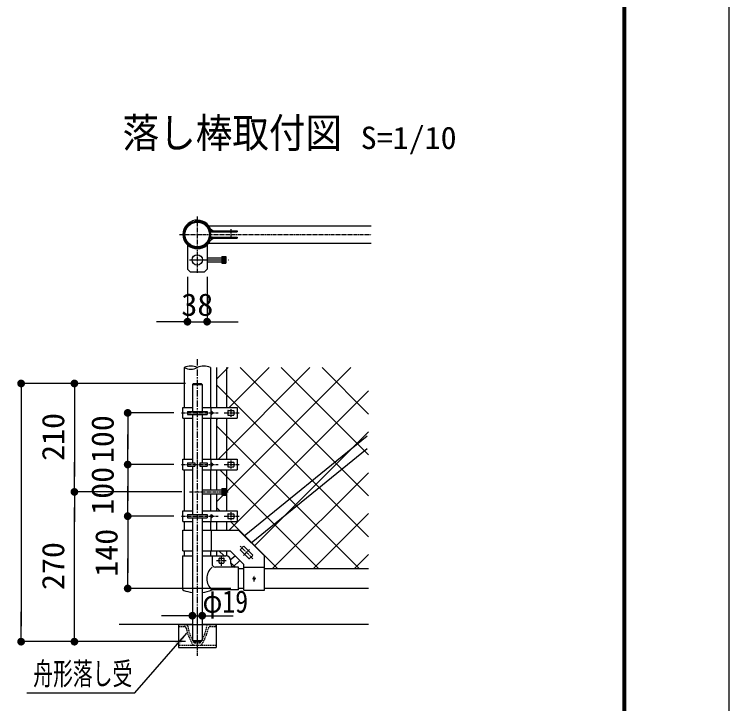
# Model space of a CAD drawing. Units: millimetres, scale not verified, with parts at other scales. Extents: x -5940 to 5940, y -4200 to 4200.
# Drawn here: x 3173 to 5940, y -2670 to 0 of the extents above; entities that cross this region are included whole.
import ezdxf
from ezdxf.enums import TextEntityAlignment as Align

# ---------------------------------------------------------------- set-up
doc = ezdxf.new("R2010")
doc.units = ezdxf.units.MM
doc.header["$LTSCALE"] = 20
for name, pattern in [('USER1', [2, 1.25, -0.25, 0.25, -0.25]), ('USER2', [0.375, 0.25, -0.125]), ('USER3', [1.125, 0.75, -0.125, 0.125, -0.125]), ('USER4', [10, 6.25, -1.25, 1.25, -1.25])]:
    doc.linetypes.add(name, pattern=pattern)
for name, color, linetype, lineweight in [('0-1_SUNPOU', 1, 'Continuous', 25), ('0-3_6文字', 7, 'Continuous', 25), ('0-4_8部品', 7, 'Continuous', 25), ('0-9_0', 7, 'Continuous', 25), ('0-A_7詳細', 7, 'Continuous', 25)]:
    doc.layers.add(name, color=color, linetype=linetype, lineweight=lineweight)
doc.styles.add('ＭＳ ゴシック', font='')
doc.styles.get('ＭＳ ゴシック').set_extended_font_data('MS Gothic')

# ---------------------------------------------------------------- blocks, each defined once
blk = doc.blocks.new('A2_ver14_社名無')
at = {"layer": '0-9_0', "color": 3}
blk.add_lwpolyline([(-11900, 8420), (-20, 8420), (-20, 20), (-11900, 20)], close=True, dxfattribs=at)
at = {"layer": '0-9_0'}
for points in [[(-11500, 8170), (-420, 8170), (-420, 270), (-11500, 270)], [(-11497.5, 8167.5), (-422.5, 8167.5), (-422.5, 272.5), (-11497.5, 272.5)], [(-11495, 8165), (-425, 8165), (-425, 275), (-11495, 275)], [(-11492.5, 8162.5), (-427.5, 8162.5), (-427.5, 277.5), (-11492.5, 277.5)], [(-11490, 8160), (-430, 8160), (-430, 280), (-11490, 280)]]:
    blk.add_lwpolyline(points, close=True, dxfattribs=at)
blk = doc.blocks.new('M1')
at = {"layer": '0-1_SUNPOU'}
blk.add_line((-5, 0), (-38.576, 0), dxfattribs=at)
for points in [[(0, 0), (-5, 0), (-4.961, 0.627)], [(0, 0), (-4.961, -0.627), (-5, 0)], [(0, 0), (-4.961, 0.627), (-4.843, 1.243)], [(0, 0), (-4.843, -1.243), (-4.961, -0.627)], [(0, 0), (-4.843, 1.243), (-4.649, 1.841)], [(0, 0), (-4.649, -1.841), (-4.843, -1.243)], [(0, 0), (-4.649, 1.841), (-4.382, 2.409)], [(0, 0), (-4.382, -2.409), (-4.649, -1.841)], [(0, 0), (-4.382, 2.409), (-4.045, 2.939)], [(0, 0), (-4.045, -2.939), (-4.382, -2.409)], [(0, 0), (-4.045, 2.939), (-3.645, 3.423)], [(0, 0), (-3.645, -3.423), (-4.045, -2.939)], [(0, 0), (-3.645, 3.423), (-3.187, 3.853)], [(0, 0), (-3.187, -3.853), (-3.645, -3.423)], [(0, 0), (-3.187, 3.853), (-2.679, 4.222)], [(0, 0), (-2.679, -4.222), (-3.187, -3.853)], [(0, 0), (-2.679, 4.222), (-2.129, 4.524)], [(0, 0), (-2.129, -4.524), (-2.679, -4.222)], [(0, 0), (-2.129, 4.524), (-1.545, 4.755)], [(0, 0), (-1.545, -4.755), (-2.129, -4.524)], [(0, 0), (-1.545, 4.755), (-0.937, 4.911)], [(0, 0), (-0.937, -4.911), (-1.545, -4.755)], [(0, 0), (-0.937, 4.911), (-0.314, 4.99)], [(0, 0), (-0.314, -4.99), (-0.937, -4.911)], [(0, 0), (-0.314, 4.99), (0.314, 4.99)], [(0, 0), (0.314, -4.99), (-0.314, -4.99)], [(0, 0), (0.314, 4.99), (0.937, 4.911)], [(0, 0), (0.937, 4.911), (1.545, 4.755)], [(0, 0), (1.545, 4.755), (2.129, 4.524)], [(0, 0), (2.129, 4.524), (2.679, 4.222)], [(0, 0), (2.679, 4.222), (3.187, 3.853)], [(0, 0), (3.187, 3.853), (3.645, 3.423)], [(0, 0), (3.645, 3.423), (4.045, 2.939)], [(0, 0), (4.045, 2.939), (4.382, 2.409)], [(0, 0), (4.382, 2.409), (4.649, 1.841)], [(0, 0), (4.649, 1.841), (4.843, 1.243)], [(0, 0), (4.843, 1.243), (4.961, 0.627)], [(0, 0), (4.961, 0.627), (5, 0)], [(0, 0), (0.937, -4.911), (0.314, -4.99)], [(0, 0), (1.545, -4.755), (0.937, -4.911)], [(0, 0), (2.129, -4.524), (1.545, -4.755)], [(0, 0), (2.679, -4.222), (2.129, -4.524)], [(0, 0), (3.187, -3.853), (2.679, -4.222)], [(0, 0), (3.645, -3.423), (3.187, -3.853)], [(0, 0), (4.045, -2.939), (3.645, -3.423)], [(0, 0), (4.382, -2.409), (4.045, -2.939)], [(0, 0), (4.649, -1.841), (4.382, -2.409)], [(0, 0), (4.843, -1.243), (4.649, -1.841)], [(0, 0), (4.961, -0.627), (4.843, -1.243)], [(0, 0), (5, 0), (4.961, -0.627)]]:
    blk.add_solid(points, dxfattribs=at)

msp = doc.modelspace()

# ---------------------------------------------------------------- linework, layer by layer
at = {"layer": '0-9_0'}
for p, q in [((3808.9, -2363.86), (3954.9, -2363.86)), ((3808.9, -2363.86), (3808.9, -2452.86)), ((3954.9, -2363.86), (3954.9, -2452.86)), ((3808.9, -2451.86), (3954.9, -2451.86)), ((3808.9, -2452.86), (3954.9, -2452.86))]:
    msp.add_line(p, q, dxfattribs=at)
at = {"layer": '0-9_0', "color": 4, "linetype": 'USER2'}
for p, q in [((3808.9, -2363.86), (3808.9, -2367.86)), ((3811.9, -2370.86), (3831.18, -2370.86)), ((3924.24, -2363.86), (3954.9, -2363.86)), ((3932.61, -2370.86), (3951.9, -2370.86)), ((3954.9, -2363.86), (3954.9, -2367.86)), ((3873.04, -2434.86), (3890.75, -2434.86))]:
    msp.add_line(p, q, dxfattribs=at)
at = {"layer": '0-9_0', "linetype": 'USER2'}
msp.add_line((3808.9, -2443.86), (3954.9, -2443.86), dxfattribs=at)
at = {"layer": '0-9_0', "color": 4, "linetype": 'USER2'}
for centre, radius, start, end in [((3811.9, -2367.86), 3, 180, 270), ((3831.18, -2378.86), 8, 11.16592, 90), ((4016.61, -2342.26), 181, 191.16592, 212.93438), ((3839.56, -2368.86), 5, 8.84473, 90), ((4010.5, -2342.26), 168, 188.84473, 212.5084), ((3753.29, -2342.26), 168, 327.4916, 351.15527), ((3747.19, -2342.26), 181, 327.06562, 348.83408), ((3924.24, -2368.86), 5, 90, 171.15527), ((3932.61, -2378.86), 8, 90, 168.83408), ((3951.9, -2367.86), 3, 270, 0)]:
    msp.add_arc(centre, radius, start, end, dxfattribs=at)
at = {"layer": '0-9_0', "color": 4}
for centre, radius, start, end in [((3873.04, -2429.86), 5, 212.5084, 270), ((3890.75, -2429.86), 5, 270, 327.4916), ((3870.57, -2436.86), 7, 212.93438, 270), ((3893.23, -2436.86), 7, 270, 327.06562)]:
    msp.add_arc(centre, radius, start, end, dxfattribs=at)
at = {"layer": '0-A_7詳細', "color": 1, "linetype": 'USER3'}
for p, q in [((3881.9, -783.51), (3881.9, -1003.19)), ((3812.59, -852.82), (4555.41, -852.82)), ((4011.9, -832.21), (4011.9, -871.8)), ((3853.9, -951.4), (3909.9, -951.4)), ((3986.66, -1543.86), (4044.72, -1543.86)), ((4011.9, -1528.86), (4011.9, -1558.86)), ((4011.9, -1728.86), (4011.9, -1758.86)), ((3986.66, -1743.86), (4044.72, -1743.86)), ((3851.57, -1849.86), (4003.34, -1849.86)), ((4011.9, -1928.86), (4011.9, -1958.86)), ((3986.66, -1943.86), (4044.72, -1943.86)), ((4096.85, -2108.71), (4048.16, -2060.02)), ((4060.58, -2096.29), (4084.43, -2072.44)), ((3975.9, -2135.76), (3975.9, -2095.76)), ((3955.9, -2115.76), (3995.9, -2115.76)), ((3881.9, -2313.83), (3881.9, -2484.78))]:
    msp.add_line(p, q, dxfattribs=at)
at = {"layer": '0-A_7詳細'}
for p, q in [((3925.89, -818.82), (4555.55, -818.82)), ((3932.9, -830.67), (3943.55, -838.22)), ((3938.96, -838.22), (4035.9, -838.22)), ((3938.96, -842.82), (4035.9, -842.82)), ((3999.9, -842.82), (3999.9, -838.22)), ((4023.9, -842.82), (4023.9, -838.22)), ((4035.9, -838.22), (4035.9, -842.82)), ((3932.9, -874.96), (3943.55, -867.42)), ((3938.96, -862.82), (4035.9, -862.82)), ((3938.96, -867.42), (4035.9, -867.42)), ((3999.9, -867.42), (3999.9, -862.82)), ((4023.9, -867.42), (4023.9, -862.82)), ((4035.9, -862.82), (4035.9, -867.42)), ((3843.9, -893.4), (3843.9, -987.4)), ((3919.9, -893.4), (3919.9, -987.4)), ((3925.89, -886.82), (4555.55, -886.82)), ((3843.9, -987.4), (3853.9, -997.4)), ((3909.9, -997.4), (3919.9, -987.4)), ((3853.9, -997.4), (3909.9, -997.4)), ((3831.1, -1368.37), (3831.1, -1522.86)), ((3932.7, -1368.37), (3932.7, -1522.86)), ((3956.9, -1368.37), (3956.9, -1522.86)), ((3994.9, -1368.37), (3994.9, -1522.86)), ((3831.1, -1564.86), (3831.1, -1722.86)), ((3932.7, -1564.86), (3932.7, -1722.86)), ((3956.9, -1564.86), (3956.9, -1722.86)), ((3994.9, -1564.86), (3994.9, -1722.86)), ((4063.83, -2019.69), (4540.02, -1632.15)), ((4090.85, -2046.7), (4540.02, -1681.14)), ((3831.1, -1764.86), (3831.1, -1922.86)), ((3932.7, -1764.86), (3932.7, -1841.86)), ((3956.9, -1764.86), (3956.9, -1841.86)), ((3994.9, -1764.86), (3994.9, -1922.86)), ((3932.7, -1857.86), (3932.7, -1921.86)), ((3956.9, -1857.86), (3956.9, -1921.86)), ((3831.1, -1964.86), (3831.1, -1997.76)), ((3932.7, -1964.86), (3932.7, -1997.76)), ((3956.9, -1964.86), (3956.9, -1997.76)), ((3994.9, -1964.86), (3994.9, -1997.76)), ((3826.5, -1997.76), (3862.9, -1997.76)), ((3826.5, -2077.76), (3826.5, -1997.76)), ((3900.9, -1997.76), (4041.9, -1997.76)), ((3937.3, -2077.76), (3937.3, -1997.76)), ((4041.9, -1997.76), (4141.9, -2097.76)), ((4095.84, -2093.56), (4063.31, -2061.03)), ((3824.8, -2097.76), (3862.9, -2097.76)), ((3824.8, -2097.76), (3824.8, -2225.14)), ((3826.5, -2077.76), (3862.9, -2077.76)), ((3831.1, -2077.76), (3831.1, -2097.76)), ((3900.9, -2077.76), (4008.76, -2077.76)), ((3900.9, -2097.76), (3939, -2097.76)), ((3932.7, -2077.76), (3932.7, -2097.76)), ((3939, -2097.76), (3991.9, -2097.76)), ((3939, -2097.76), (3939, -2127.76)), ((3956.9, -2077.76), (3956.9, -2097.76)), ((3994.9, -2077.76), (3994.9, -2097.76)), ((4008.76, -2077.76), (4061.9, -2130.89)), ((4010.96, -2111.72), (4028.47, -2097.47)), ((4081.7, -2107.7), (4049.17, -2075.17)), ((4141.9, -2230.26), (4141.9, -2097.76)), ((3966.4, -2123.26), (3966.4, -2108.26)), ((3968.4, -2106.26), (3983.4, -2106.26)), ((3968.4, -2125.26), (3983.4, -2125.26)), ((3985.4, -2123.26), (3985.4, -2108.26)), ((4011.9, -2127.76), (4011.9, -2117.76)), ((4041.9, -2141.76), (3953, -2141.76)), ((4041.9, -2229.76), (4041.9, -2141.76)), ((4061.9, -2147.66), (4041.9, -2147.66)), ((4061.9, -2230.26), (4061.9, -2130.89)), ((4061.9, -2141.26), (4141.9, -2141.26)), ((4544.69, -2147.66), (4141.9, -2147.66)), ((4041.9, -2229.76), (3939, -2229.76)), ((4061.9, -2223.86), (4041.9, -2223.86)), ((4061.9, -2230.26), (4141.9, -2230.26)), ((4544.69, -2223.86), (4141.9, -2223.86)), ((3862.9, -2363.86), (3579.57, -2363.86)), ((4544.69, -2363.86), (3900.9, -2363.86))]:
    msp.add_line(p, q, dxfattribs=at)
at = {"layer": '0-A_7詳細', "color": 3}
for p, q in [((3976.9, -938.4), (3976.9, -964.4)), ((3976.9, -938.4), (3992.9, -938.4)), ((3992.9, -939.45), (3976.9, -939.45)), ((3992.9, -938.4), (3992.9, -964.4)), ((3919.9, -943.4), (3976.9, -943.4)), ((3919.9, -959.4), (3976.9, -959.4)), ((3992.9, -942.63), (3976.9, -942.63)), ((3992.9, -945.8), (3976.9, -945.8)), ((3992.9, -948.98), (3976.9, -948.98)), ((3992.9, -952.15), (3976.9, -952.15)), ((3992.9, -955.33), (3976.9, -955.33)), ((3992.9, -958.5), (3976.9, -958.5)), ((3992.9, -961.68), (3976.9, -961.68)), ((3976.9, -964.4), (3992.9, -964.4)), ((3866.9, -1429.86), (3862.9, -1433.86)), ((3862.9, -1433.86), (3862.9, -1537.86)), ((3862.9, -1433.86), (3900.9, -1433.86)), ((3866.9, -1429.86), (3896.9, -1429.86)), ((3896.9, -1429.86), (3900.9, -1433.86)), ((3900.9, -1433.86), (3900.9, -1537.86)), ((3862.9, -1549.86), (3862.9, -1737.86)), ((3900.9, -1549.86), (3900.9, -1737.86)), ((3862.9, -1749.86), (3862.9, -1937.86)), ((3900.9, -1749.86), (3900.9, -1937.86)), ((3900.9, -1841.86), (3976.9, -1841.86)), ((3976.9, -1836.86), (3976.9, -1862.86)), ((3976.9, -1836.86), (3992.9, -1836.86)), ((3992.9, -1837.91), (3976.9, -1837.91)), ((3992.9, -1841.08), (3976.9, -1841.08)), ((3992.9, -1844.26), (3976.9, -1844.26)), ((3992.9, -1847.43), (3976.9, -1847.43)), ((3992.9, -1850.61), (3976.9, -1850.61)), ((3992.9, -1836.86), (3992.9, -1862.86)), ((3900.9, -1857.86), (3976.9, -1857.86)), ((3992.9, -1853.78), (3976.9, -1853.78)), ((3992.9, -1856.96), (3976.9, -1856.96)), ((3992.9, -1860.13), (3976.9, -1860.13)), ((3976.9, -1862.86), (3992.9, -1862.86)), ((3862.9, -1949.86), (3862.9, -2425.86)), ((3900.9, -1949.86), (3900.9, -2425.86)), ((3862.9, -2425.86), (3866.9, -2429.86)), ((3862.9, -2425.86), (3900.9, -2425.86)), ((3866.9, -2429.86), (3896.9, -2429.86)), ((3896.9, -2429.86), (3900.9, -2425.86))]:
    msp.add_line(p, q, dxfattribs=at)
at = {"layer": '0-A_7詳細', "color": 1, "linetype": 'USER4'}
msp.add_line((3851.57, -951.4), (4003.34, -951.4), dxfattribs=at)
at = {"layer": '0-A_7詳細', "color": 1}
for p, q in [((3843.9, -1017.4), (3843.9, -1190.61)), ((3919.9, -1017.4), (3919.9, -1190.61)), ((3783.9, -1190.61), (3723.9, -1190.61)), ((3843.9, -1190.61), (3919.9, -1190.61)), ((3979.9, -1190.61), (4039.9, -1190.61)), ((3836.9, -1429.86), (3199.66, -1429.86)), ((3836.9, -1429.86), (3406.03, -1429.86)), ((3199.66, -1489.86), (3199.66, -2369.86)), ((3406.03, -1489.86), (3406.03, -1789.86)), ((3790.58, -1543.86), (3612.39, -1543.86)), ((3612.39, -1603.86), (3612.39, -1683.86)), ((3790.58, -1743.86), (3612.39, -1743.86)), ((3790.58, -1743.86), (3612.39, -1743.86)), ((3612.39, -1803.86), (3612.39, -1883.86)), ((3821.57, -1849.86), (3406.03, -1849.86)), ((3821.57, -1849.86), (3406.03, -1849.86)), ((3406.03, -2369.86), (3406.03, -1909.86)), ((3790.58, -1943.86), (3612.39, -1943.86)), ((3790.58, -1943.86), (3612.39, -1943.86)), ((3612.39, -2003.86), (3612.39, -2163.86)), ((4011.9, -2223.86), (3612.39, -2223.86)), ((3862.9, -2299.44), (3862.9, -2329.44)), ((3900.9, -2299.44), (3900.9, -2329.44)), ((3802.9, -2329.44), (3742.9, -2329.44)), ((3862.9, -2329.44), (3900.9, -2329.44)), ((3960.9, -2329.44), (4020.9, -2329.44)), ((3816.9, -2429.86), (3199.66, -2429.86)), ((3836.9, -2429.86), (3406.03, -2429.86))]:
    msp.add_line(p, q, dxfattribs=at)
at = {"layer": '0-A_7詳細', "color": 1, "linetype": 'USER1'}
msp.add_line((3881.9, -1335.46), (3881.9, -2455.87), dxfattribs=at)
at = {"layer": '0-A_7詳細', "color": 2}
for p, q in [((4476.61, -1368.37), (3956.9, -1888.08)), ((4001.44, -1368.37), (3956.9, -1412.9)), ((4318.22, -1368.37), (3963.73, -1722.86)), ((4159.83, -1368.37), (4005.34, -1522.86)), ((4544.69, -1864.91), (4048.14, -1368.37)), ((4544.69, -1706.52), (4206.53, -1368.37)), ((4544.69, -1548.13), (4364.93, -1368.37)), ((4544.69, -2023.3), (3956.9, -1435.52)), ((4544.69, -1458.68), (4005.61, -1997.76)), ((3826.5, -1522.86), (3862.9, -1522.86)), ((3826.5, -1564.86), (3826.5, -1522.86)), ((3843.9, -1537.86), (3919.9, -1537.86)), ((3843.9, -1537.86), (3843.9, -1549.86)), ((3900.9, -1522.86), (4035.9, -1522.86)), ((3919.9, -1537.86), (3919.9, -1549.86)), ((3935.55, -1535.86), (3932.9, -1543.86)), ((3932.9, -1543.86), (3935.55, -1551.86)), ((3935.55, -1564.86), (3935.55, -1522.86)), ((3943.55, -1543.86), (3935.55, -1535.86)), ((3935.55, -1551.86), (3943.55, -1543.86)), ((3999.9, -1535.86), (3999.9, -1551.86)), ((4000.9, -1534.86), (4022.9, -1534.86)), ((4023.9, -1535.86), (4023.9, -1551.86)), ((4035.9, -1522.86), (4035.9, -1564.86)), ((3826.5, -1564.86), (3862.9, -1564.86)), ((3843.9, -1549.86), (3919.9, -1549.86)), ((3900.9, -1564.86), (4035.9, -1564.86)), ((4000.9, -1552.86), (4022.9, -1552.86)), ((4510.65, -2147.66), (3956.9, -1593.91)), ((4544.69, -1617.08), (4102.95, -2058.81)), ((3826.5, -1722.86), (3862.9, -1722.86)), ((3826.5, -1764.86), (3826.5, -1722.86)), ((3843.9, -1737.86), (3871.9, -1737.86)), ((3843.9, -1737.86), (3843.9, -1749.86)), ((3871.9, -1737.86), (3871.9, -1749.86)), ((3891.9, -1737.86), (3919.9, -1737.86)), ((3891.9, -1737.86), (3891.9, -1749.86)), ((3900.9, -1722.86), (4035.9, -1722.86)), ((3919.9, -1737.86), (3919.9, -1749.86)), ((3935.55, -1735.86), (3932.9, -1743.86)), ((3935.55, -1764.86), (3935.55, -1722.86)), ((3943.55, -1743.86), (3935.55, -1735.86)), ((3999.9, -1735.86), (3999.9, -1751.86)), ((4000.9, -1734.86), (4022.9, -1734.86)), ((4023.9, -1735.86), (4023.9, -1751.86)), ((4035.9, -1722.86), (4035.9, -1764.86)), ((3826.5, -1764.86), (3862.9, -1764.86)), ((3843.9, -1749.86), (3871.9, -1749.86)), ((3891.9, -1749.86), (3919.9, -1749.86)), ((3900.9, -1764.86), (4035.9, -1764.86)), ((4352.26, -2147.66), (3969.46, -1764.86)), ((4000.9, -1752.86), (4022.9, -1752.86)), ((4544.69, -1775.47), (4172.5, -2147.66)), ((3826.5, -1922.86), (3862.9, -1922.86)), ((3826.5, -1964.86), (3826.5, -1922.86)), ((3900.9, -1922.86), (4035.9, -1922.86)), ((3969.07, -1922.86), (3956.9, -1910.69)), ((3999.9, -1935.86), (3999.9, -1951.86)), ((4000.9, -1934.86), (4022.9, -1934.86)), ((4023.9, -1935.86), (4023.9, -1951.86)), ((4035.9, -1922.86), (4035.9, -1964.86)), ((4544.69, -1933.86), (4330.89, -2147.66)), ((3843.9, -1937.86), (3919.9, -1937.86)), ((3843.9, -1937.86), (3843.9, -1949.86)), ((3843.9, -1949.86), (3919.9, -1949.86)), ((3919.9, -1937.86), (3919.9, -1949.86)), ((3934.89, -1937.86), (3932.9, -1943.86)), ((3932.9, -1943.86), (3935.55, -1951.86)), ((3935.55, -1964.86), (3935.55, -1937.86)), ((3935.55, -1951.86), (3943.55, -1943.86)), ((3943.55, -1943.86), (3937.55, -1937.86)), ((4000.9, -1952.86), (4022.9, -1952.86)), ((3826.5, -1964.86), (3862.9, -1964.86)), ((3900.9, -1964.86), (4035.9, -1964.86)), ((4193.87, -2147.66), (4011.07, -1964.86)), ((4544.69, -2092.25), (4489.28, -2147.66))]:
    msp.add_line(p, q, dxfattribs=at)
at = {"layer": '0-A_7詳細', "color": 2, "linetype": 'USER3'}
for p, q in [((3820.58, -1543.86), (3962.8, -1543.86)), ((3820.58, -1743.86), (3962.8, -1743.86)), ((3820.58, -1943.86), (3962.8, -1943.86))]:
    msp.add_line(p, q, dxfattribs=at)
at = {"layer": '0-A_7詳細', "color": 4}
for p, q in [((3963.34, -1564.86), (3956.9, -1571.3)), ((3985.57, -2097.76), (3965.57, -2077.76)), ((4029.57, -2141.76), (4011.12, -2123.3)), ((4046.38, -2115.38), (4020, -2141.76))]:
    msp.add_line(p, q, dxfattribs=at)
at = {"layer": '0-A_7詳細', "color": 4, "linetype": 'USER3'}
for p, q in [((3881.9, -1703.55), (3881.9, -1784.28)), ((4101.9, -2197.15), (4101.9, -2174.36))]:
    msp.add_line(p, q, dxfattribs=at)
at = {"layer": '0-A_7詳細', "linetype": 'USER3'}
for p, q in [((4049.17, -2072.34), (4060.48, -2061.03)), ((4084.53, -2107.7), (4095.84, -2096.39))]:
    msp.add_line(p, q, dxfattribs=at)
at = {"layer": '0-A_7詳細', "color": 2}
msp.add_lwpolyline([(3932.9, -1743.86), (3935.55, -1751.86), (3943.55, -1743.86)], dxfattribs=at)
at = {"layer": '0-A_7詳細'}
msp.add_lwpolyline([(3221.78, -2628.21), (3640.08, -2628.21), (3841.89, -2397.34)], dxfattribs=at)
for centre, radius in [((3881.9, -852.82), 50.8), ((3881.9, -852.82), 47.6), ((3881.9, -951.4), 20), ((4101.9, -2185.76), 4)]:
    msp.add_circle(centre, radius, dxfattribs=at)
for centre, radius, start, end in [((3881.9, -852.82), 55.6, 18.59864, 341.40136), ((3881.9, -852.82), 51, 18.59864, 341.40136), ((3938.96, -833.62), 9.2, 198.59864, 270), ((3938.96, -833.62), 4.6, 198.59864, 270), ((3938.96, -872.02), 9.2, 90, 161.40136), ((3938.96, -872.02), 4.6, 90, 161.40136), ((3856.5, -1419.09), 56.73, 63.40129, 116.59871), ((3856.5, -1317.72), 56.66, 243.36799, 296.63201), ((3907.3, -1418.7), 56.38, 63.221, 116.779), ((4050.59, -2073.76), 2, 135, 225), ((4061.9, -2062.44), 2, 45, 135), ((3991.9, -2117.76), 20, 0, 90), ((4094.43, -2094.97), 2, 315, 45), ((3953, -2127.76), 14, 180, 270), ((3968.4, -2108.26), 2, 90, 180), ((3968.4, -2123.26), 2, 180, 270), ((3983.4, -2108.26), 2, 0, 90), ((3983.4, -2123.26), 2, 270, 0), ((4025.9, -2127.76), 14, 180, 270), ((4083.11, -2106.28), 2, 225, 315), ((3975.39, -2185.76), 57.1, 129.59418, 230.40582), ((3831.4, -2225.14), 6.6, 180, 250.77949), ((3881.9, -2080.29), 160, 250.77949, 263.18003), ((3881.9, -2080.29), 160, 276.81997, 290.9084)]:
    msp.add_arc(centre, radius, start, end, dxfattribs=at)
at = {"layer": '0-A_7詳細', "color": 2}
for centre, start, end in [((4000.9, -1535.86), 90, 180), ((4022.9, -1535.86), 0, 90), ((4000.9, -1551.86), 180, 270), ((4022.9, -1551.86), 270, 0), ((4000.9, -1735.86), 90, 180), ((4022.9, -1735.86), 0, 90), ((4000.9, -1751.86), 180, 270), ((4022.9, -1751.86), 270, 0), ((4000.9, -1935.86), 90, 180), ((4022.9, -1935.86), 0, 90), ((4000.9, -1951.86), 180, 270), ((4022.9, -1951.86), 270, 0)]:
    msp.add_arc(centre, 1, start, end, dxfattribs=at)
at = {"layer": '0-A_7詳細'}
msp.add_solid([(3843.21, -2395.83), (3811.57, -2447.86), (3795.88, -2434.15)], dxfattribs=at)

# ---------------------------------------------------------------- block references
at = {"layer": '0-4_8部品'}
msp.add_blockref('A2_ver14_社名無', (5960, -4220), dxfattribs=at)
at = {"layer": '0-A_7詳細', "xscale": 3, "yscale": 3}
for p in [(3843.9, -1190.61), (3862.9, -2329.44)]:
    msp.add_blockref('M1', p, dxfattribs=at)
for p, rotation in [((3919.9, -1190.61), 180), ((3199.66, -1429.86), 90), ((3406.03, -1429.86), 90), ((3612.39, -1543.86), 90), ((3612.39, -1743.86), 270), ((3406.03, -1849.86), 270), ((3612.39, -1743.86), 90), ((3406.03, -1849.86), 90), ((3612.39, -1943.86), 270), ((3612.39, -1943.86), 90), ((3612.39, -2223.86), 270), ((3199.66, -2429.86), 270), ((3406.03, -2429.86), 270), ((3900.9, -2329.44), 180)]:
    msp.add_blockref('M1', p, dxfattribs=dict(at, rotation=rotation))

# ---------------------------------------------------------------- texts
at = {"layer": '0-3_6文字', "style": 'ＭＳ ゴシック'}
for s, height, width, p in [('落し棒取付図', 115.4, 0.9, (3592.55, -551.6)), ('S=1/10', 86.66, 1.05, (4514.86, -547.8)), ('舟形落し受', 86.59, 0.65, (3246.47, -2623.29))]:
    msp.add_text(s, height=height, dxfattribs=dict(at, width=width)).set_placement(p, align=Align.BOTTOM_LEFT)
at = {"layer": '0-A_7詳細', "style": 'ＭＳ ゴシック'}
for s, height, width, p in [('38', 86.66, 1.05, (3820.17, -1193.87)), ('φ19', 86.59, 0.85, (3902.58, -2343.51))]:
    msp.add_text(s, height=height, dxfattribs=dict(at, width=width)).set_placement(p, align=Align.BOTTOM_LEFT)
at = {"layer": '0-A_7詳細', "style": 'ＭＳ ゴシック', "width": 1.05}
for s, p in [('210', (3392.68, -1729.86)), ('100', (3584.05, -1738.36)), ('100', (3584.05, -1938.36)), ('140', (3599.05, -2178.36)), ('270', (3392.68, -2229.86))]:
    msp.add_text(s, height=86.66, rotation=90, dxfattribs=at).set_placement(p, align=Align.BOTTOM_LEFT)

doc.saveas('drawing.dxf')
